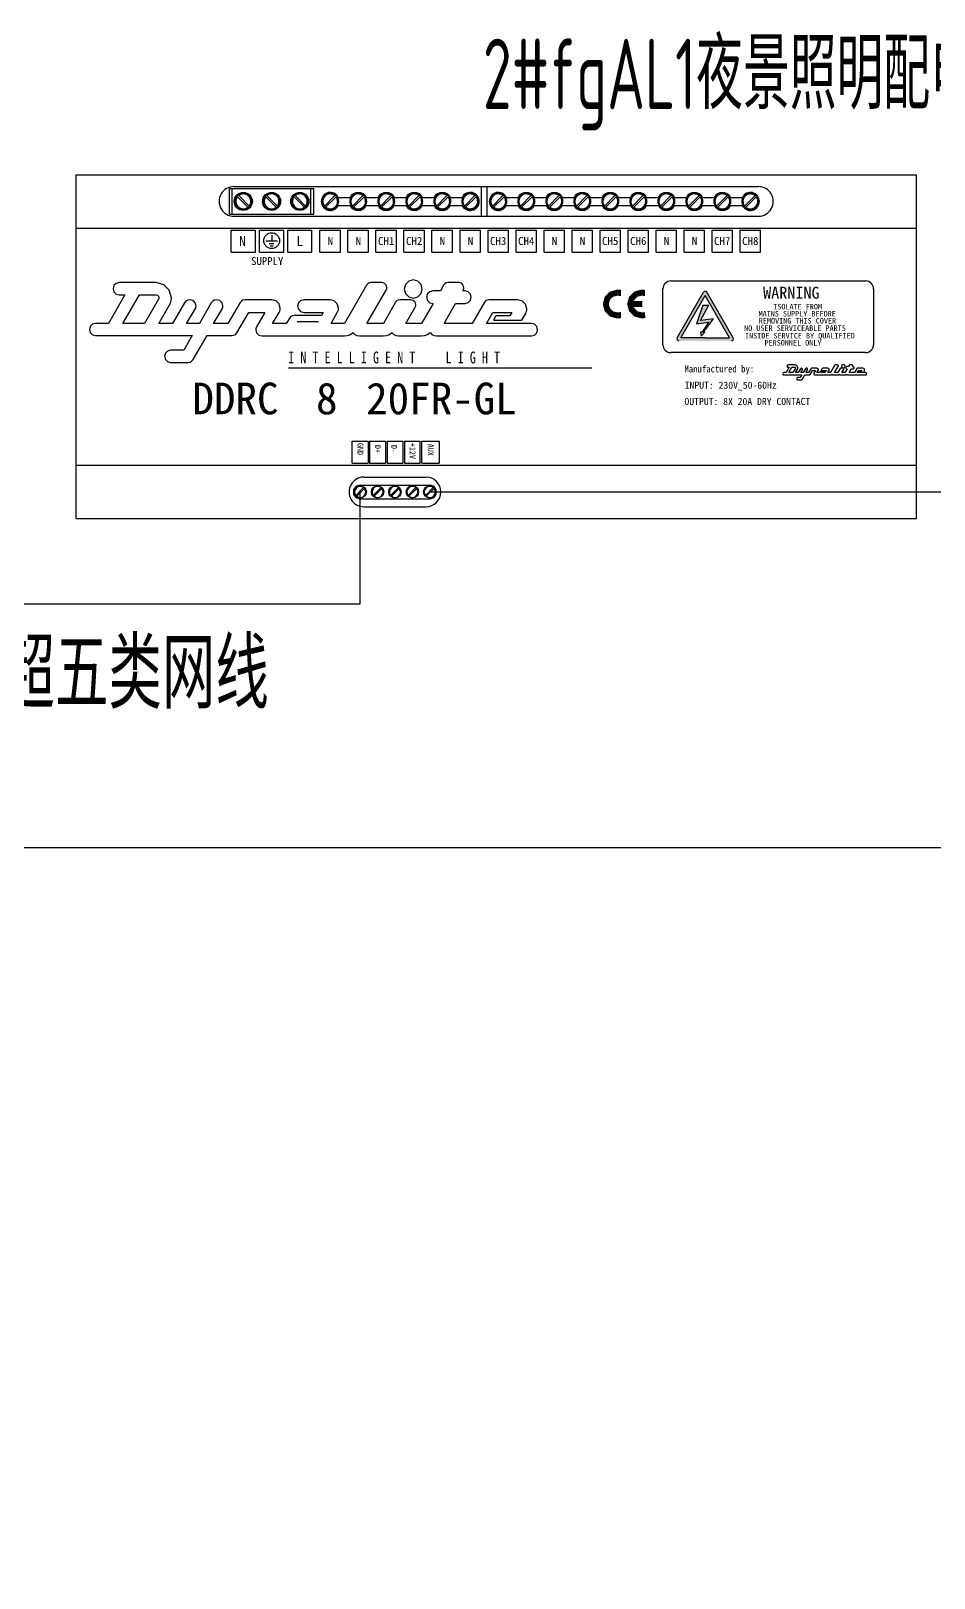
# Model space of a CAD drawing. Header units: millimetres. Extents: x -158656 to -149924, y -51573 to -51018.
# Drawn here: x -156723.7 to -156678.8, y -51224.6 to -51147.6 of the extents above; entities that cross this region are included whole.
import ezdxf

# ---------------------------------------------------------------- set-up
doc = ezdxf.new("R2010")
doc.units = ezdxf.units.MM
doc.header["$MEASUREMENT"] = 0
for name, color, linetype in [('kindalt-文字', 7, 'Continuous'), ('TKTEXT', 9, 'Continuous'), ('WIRING', 7, 'Continuous'), ('系统', 7, 'Continuous')]:
    doc.layers.add(name, color=color, linetype=linetype)
doc.styles.add('XD2008', font='xd-hzs.shx', dxfattribs={"width": 0.7, "bigfont": 'xd-hztxt.shx'})

# ---------------------------------------------------------------- blocks, each defined once
blk = doc.blocks.new('A$C3DF868BB')
at = {"layer": 'WIRING', "linetype": 'Continuous', "const_width": 0.0054}
for points in [[(0.0259, 0.0426), (0.0249, 0.0426), (0.0238, 0.0427), (0.0228, 0.0427), (0.0127, 0.04), (0.0055, 0.0328), (0.0028, 0.0227), (0.0055, 0.0126), (0.0127, 0.0054), (0.0228, 0.0027), (0.0239, 0.0027), (0.025, 0.0028), (0.0259, 0.0029), (0.0259, 0.007), (0.0249, 0.0068), (0.0238, 0.0068), (0.0228, 0.0067), (0.0147, 0.0089), (0.009, 0.0147), (0.0068, 0.0227), (0.009, 0.0308), (0.0147, 0.0365), (0.0228, 0.0387), (0.0238, 0.0387), (0.0249, 0.0386), (0.0259, 0.0384)], [(0.0643, 0.0426), (0.0634, 0.0427), (0.0623, 0.0428), (0.0613, 0.0428), (0.0512, 0.0401), (0.044, 0.0329), (0.0413, 0.0228), (0.044, 0.0127), (0.0512, 0.0055), (0.0613, 0.0028), (0.0624, 0.0028), (0.0635, 0.0029), (0.0644, 0.003), (0.0643, 0.007), (0.0633, 0.0069), (0.0623, 0.0068), (0.0613, 0.0068), (0.0532, 0.009), (0.0475, 0.0147), (0.0453, 0.0228), (0.0475, 0.0309), (0.0532, 0.0366), (0.0613, 0.0388), (0.0623, 0.0388), (0.0633, 0.0386), (0.0643, 0.0384)], [(0.0439, 0.0249), (0.0597, 0.0249), (0.0597, 0.0209), (0.0439, 0.0209)]]:
    blk.add_lwpolyline(points, close=True, dxfattribs=at)
at = {"layer": 'WIRING'}
blk.add_solid([(0.0439, 0.0249), (0.0597, 0.0249), (0.0439, 0.0209), (0.0597, 0.0209)], dxfattribs=at)

msp = doc.modelspace()

# ---------------------------------------------------------------- hatches: boundary and pattern name
at = {"layer": 'TKTEXT'}
h = msp.add_hatch(color=0, dxfattribs=at)
edge = h.paths.add_edge_path()
edge.add_ellipse((-156691.475, -51162.927), major_axis=(-0.0006, 0.0983), ratio=1, start_angle=59.66732, end_angle=179.49905)
edge.add_line((-156691.475, -51163.025), (-156690.163, -51163.029))
edge.add_line((-156690.163, -51163.029), (-156688.851, -51163.025))
edge.add_ellipse((-156688.852, -51162.927), major_axis=(0.0002, 0.0983), ratio=1, start_angle=180.27601, end_angle=300.10775)
edge.add_line((-156688.767, -51162.878), (-156690.078, -51160.606))
edge.add_ellipse((-156690.163, -51160.655), major_axis=(0, 0.0983), ratio=1, start_angle=-60, end_angle=60)
edge.add_line((-156690.248, -51160.606), (-156691.56, -51162.878))
h.paths.add_polyline_path([(-156690.163, -51160.773), (-156688.954, -51162.868), (-156690.163, -51162.872), (-156691.373, -51162.868)], flags=16)
h.paths.add_polyline_path([(-156690.28, -51161.247), (-156689.988, -51161.247), (-156690.402, -51162.016), (-156689.754, -51161.922), (-156690.253, -51162.596), (-156690.186, -51162.596), (-156690.361, -51162.785), (-156690.402, -51162.596), (-156690.321, -51162.596), (-156689.997, -51162.097), (-156690.604, -51162.178)], flags=0)

# ---------------------------------------------------------------- linework, layer by layer
at = {"layer": 'TKTEXT', "color": 0}
for p, q in [((-156721.458, -51171.871), (-156721.458, -51154.758)), ((-156721.458, -51171.871), (-156721.458, -51154.758)), ((-156721.458, -51154.758), (-156679.659, -51154.758)), ((-156713.829, -51155.448), (-156709.64, -51155.448)), ((-156713.829, -51156.724), (-156713.829, -51155.448)), ((-156713.689, -51156.724), (-156713.689, -51155.448)), ((-156713.603, -51155.348), (-156687.515, -51155.348)), ((-156709.779, -51156.724), (-156709.779, -51155.448)), ((-156709.64, -51156.724), (-156709.64, -51155.448)), ((-156701.3, -51156.824), (-156701.3, -51155.348)), ((-156701.002, -51156.824), (-156701.002, -51155.348)), ((-156679.659, -51171.871), (-156679.659, -51154.758)), ((-156679.659, -51171.871), (-156679.659, -51154.758)), ((-156713.427, -51155.855), (-156712.909, -51156.374)), ((-156713.371, -51155.798), (-156712.852, -51156.317)), ((-156712.022, -51155.855), (-156711.503, -51156.374)), ((-156711.966, -51155.798), (-156711.447, -51156.317)), ((-156710.617, -51155.855), (-156710.098, -51156.374)), ((-156710.56, -51155.798), (-156710.041, -51156.317)), ((-156709.104, -51156.317), (-156708.585, -51155.798)), ((-156709.048, -51156.374), (-156708.529, -51155.855)), ((-156708.414, -51155.887), (-156707.825, -51155.887)), ((-156708.414, -51156.285), (-156707.825, -51156.285)), ((-156707.711, -51156.317), (-156707.192, -51155.798)), ((-156707.654, -51156.374), (-156707.135, -51155.855)), ((-156707.021, -51155.887), (-156706.432, -51155.887)), ((-156707.021, -51156.285), (-156706.432, -51156.285)), ((-156706.317, -51156.317), (-156705.798, -51155.798)), ((-156706.261, -51156.374), (-156705.742, -51155.855)), ((-156705.628, -51155.887), (-156705.039, -51155.887)), ((-156705.628, -51156.285), (-156705.039, -51156.285)), ((-156704.924, -51156.317), (-156704.405, -51155.798)), ((-156704.868, -51156.374), (-156704.349, -51155.855)), ((-156704.234, -51155.887), (-156703.645, -51155.887)), ((-156704.234, -51156.285), (-156703.645, -51156.285)), ((-156703.531, -51156.317), (-156703.012, -51155.798)), ((-156703.474, -51156.374), (-156702.956, -51155.855)), ((-156702.841, -51155.887), (-156702.252, -51155.887)), ((-156702.841, -51156.285), (-156702.252, -51156.285)), ((-156702.137, -51156.317), (-156701.619, -51155.798)), ((-156702.081, -51156.374), (-156701.562, -51155.855)), ((-156700.744, -51156.317), (-156700.225, -51155.798)), ((-156700.688, -51156.374), (-156700.169, -51155.855)), ((-156700.055, -51155.887), (-156699.465, -51155.887)), ((-156700.055, -51156.285), (-156699.465, -51156.285)), ((-156699.351, -51156.317), (-156698.832, -51155.798)), ((-156699.295, -51156.374), (-156698.776, -51155.855)), ((-156698.661, -51155.887), (-156698.072, -51155.887)), ((-156698.661, -51156.285), (-156698.072, -51156.285)), ((-156697.958, -51156.317), (-156697.439, -51155.798)), ((-156697.901, -51156.374), (-156697.383, -51155.855)), ((-156697.268, -51155.887), (-156696.679, -51155.887)), ((-156697.268, -51156.285), (-156696.679, -51156.285)), ((-156696.564, -51156.317), (-156696.046, -51155.798)), ((-156696.508, -51156.374), (-156695.989, -51155.855)), ((-156695.875, -51155.887), (-156695.286, -51155.887)), ((-156695.875, -51156.285), (-156695.286, -51156.285)), ((-156695.171, -51156.317), (-156694.652, -51155.798)), ((-156695.115, -51156.374), (-156694.596, -51155.855)), ((-156694.481, -51155.887), (-156693.892, -51155.887)), ((-156694.481, -51156.285), (-156693.892, -51156.285)), ((-156693.778, -51156.317), (-156693.259, -51155.798)), ((-156693.722, -51156.374), (-156693.203, -51155.855)), ((-156693.088, -51155.887), (-156692.499, -51155.887)), ((-156693.088, -51156.285), (-156692.499, -51156.285)), ((-156692.385, -51156.317), (-156691.866, -51155.798)), ((-156692.328, -51156.374), (-156691.809, -51155.855)), ((-156691.695, -51155.887), (-156691.106, -51155.887)), ((-156691.695, -51156.285), (-156691.106, -51156.285)), ((-156690.991, -51156.317), (-156690.472, -51155.798)), ((-156690.935, -51156.374), (-156690.416, -51155.855)), ((-156690.302, -51155.887), (-156689.712, -51155.887)), ((-156690.302, -51156.285), (-156689.712, -51156.285)), ((-156689.598, -51156.317), (-156689.079, -51155.798)), ((-156689.542, -51156.374), (-156689.023, -51155.855)), ((-156688.908, -51155.887), (-156688.319, -51155.887)), ((-156688.908, -51156.285), (-156688.319, -51156.285)), ((-156688.205, -51156.317), (-156687.686, -51155.798)), ((-156688.148, -51156.374), (-156687.63, -51155.855)), ((-156713.829, -51156.724), (-156709.64, -51156.724)), ((-156713.603, -51156.824), (-156687.515, -51156.824)), ((-156721.458, -51157.414), (-156679.659, -51157.414)), ((-156713.743, -51158.614), (-156713.743, -51157.512)), ((-156713.743, -51157.512), (-156712.537, -51157.512)), ((-156712.537, -51158.614), (-156712.537, -51157.512)), ((-156712.338, -51158.614), (-156712.338, -51157.512)), ((-156712.338, -51157.512), (-156711.131, -51157.512)), ((-156711.131, -51158.614), (-156711.131, -51157.512)), ((-156710.932, -51158.614), (-156710.932, -51157.512)), ((-156710.932, -51157.512), (-156709.726, -51157.512)), ((-156709.726, -51158.614), (-156709.726, -51157.512)), ((-156709.328, -51158.614), (-156709.328, -51157.512)), ((-156709.328, -51157.512), (-156708.305, -51157.512)), ((-156708.305, -51158.614), (-156708.305, -51157.512)), ((-156707.934, -51158.614), (-156707.934, -51157.512)), ((-156707.934, -51157.512), (-156706.912, -51157.512)), ((-156706.912, -51158.614), (-156706.912, -51157.512)), ((-156706.541, -51158.614), (-156706.541, -51157.512)), ((-156706.541, -51157.512), (-156705.518, -51157.512)), ((-156705.518, -51158.614), (-156705.518, -51157.512)), ((-156705.148, -51158.614), (-156705.148, -51157.512)), ((-156705.148, -51157.512), (-156704.125, -51157.512)), ((-156704.125, -51158.614), (-156704.125, -51157.512)), ((-156703.755, -51158.614), (-156703.755, -51157.512)), ((-156703.755, -51157.512), (-156702.732, -51157.512)), ((-156702.732, -51158.614), (-156702.732, -51157.512)), ((-156702.361, -51158.614), (-156702.361, -51157.512)), ((-156702.361, -51157.512), (-156701.338, -51157.512)), ((-156701.338, -51158.614), (-156701.338, -51157.512)), ((-156700.968, -51158.614), (-156700.968, -51157.512)), ((-156700.968, -51157.512), (-156699.945, -51157.512)), ((-156699.945, -51158.614), (-156699.945, -51157.512)), ((-156699.575, -51158.614), (-156699.575, -51157.512)), ((-156699.575, -51157.512), (-156698.552, -51157.512)), ((-156698.552, -51158.614), (-156698.552, -51157.512)), ((-156698.181, -51158.614), (-156698.181, -51157.512)), ((-156698.181, -51157.512), (-156697.159, -51157.512)), ((-156697.159, -51158.614), (-156697.159, -51157.512)), ((-156696.788, -51158.614), (-156696.788, -51157.512)), ((-156696.788, -51157.512), (-156695.765, -51157.512)), ((-156695.765, -51158.614), (-156695.765, -51157.512)), ((-156695.395, -51158.614), (-156695.395, -51157.512)), ((-156695.395, -51157.512), (-156694.372, -51157.512)), ((-156694.372, -51158.614), (-156694.372, -51157.512)), ((-156694.002, -51158.614), (-156694.002, -51157.512)), ((-156694.002, -51157.512), (-156692.979, -51157.512)), ((-156692.979, -51158.614), (-156692.979, -51157.512)), ((-156692.608, -51158.614), (-156692.608, -51157.512)), ((-156692.608, -51157.512), (-156691.586, -51157.512)), ((-156691.586, -51158.614), (-156691.586, -51157.512)), ((-156691.215, -51158.614), (-156691.215, -51157.512)), ((-156691.215, -51157.512), (-156690.192, -51157.512)), ((-156690.192, -51158.614), (-156690.192, -51157.512)), ((-156689.822, -51158.614), (-156689.822, -51157.512)), ((-156689.822, -51157.512), (-156688.799, -51157.512)), ((-156688.799, -51158.614), (-156688.799, -51157.512)), ((-156688.429, -51158.614), (-156688.429, -51157.512)), ((-156688.429, -51157.512), (-156687.406, -51157.512)), ((-156687.406, -51158.614), (-156687.406, -51157.512)), ((-156713.743, -51158.614), (-156712.537, -51158.614)), ((-156712.338, -51158.614), (-156711.131, -51158.614)), ((-156710.932, -51158.614), (-156709.726, -51158.614)), ((-156709.328, -51158.614), (-156708.305, -51158.614)), ((-156707.934, -51158.614), (-156706.912, -51158.614)), ((-156706.541, -51158.614), (-156705.518, -51158.614)), ((-156705.148, -51158.614), (-156704.125, -51158.614)), ((-156703.755, -51158.614), (-156702.732, -51158.614)), ((-156702.361, -51158.614), (-156701.338, -51158.614)), ((-156700.968, -51158.614), (-156699.945, -51158.614)), ((-156699.575, -51158.614), (-156698.552, -51158.614)), ((-156698.181, -51158.614), (-156697.159, -51158.614)), ((-156696.788, -51158.614), (-156695.765, -51158.614)), ((-156695.395, -51158.614), (-156694.372, -51158.614)), ((-156694.002, -51158.614), (-156692.979, -51158.614)), ((-156692.608, -51158.614), (-156691.586, -51158.614)), ((-156691.215, -51158.614), (-156690.192, -51158.614)), ((-156689.822, -51158.614), (-156688.799, -51158.614)), ((-156688.429, -51158.614), (-156687.406, -51158.614)), ((-156719.314, -51160.125), (-156719.466, -51160.168)), ((-156719.313, -51160.125), (-156719.314, -51160.125)), ((-156719.314, -51160.125), (-156719.311, -51160.125)), ((-156717.476, -51160.125), (-156719.314, -51160.125)), ((-156719.311, -51160.125), (-156719.313, -51160.125)), ((-156717.095, -51160.232), (-156717.476, -51160.125)), ((-156706.793, -51160.125), (-156706.879, -51160.141)), ((-156706.255, -51160.125), (-156706.793, -51160.125)), ((-156706.127, -51160.163), (-156706.255, -51160.125)), ((-156704.912, -51160.059), (-156705.073, -51160.22)), ((-156704.686, -51159.997), (-156704.912, -51160.059)), ((-156704.46, -51160.059), (-156704.686, -51159.997)), ((-156704.299, -51160.22), (-156704.46, -51160.059)), ((-156702.956, -51160.125), (-156703.043, -51160.141)), ((-156702.418, -51160.125), (-156702.956, -51160.125)), ((-156702.294, -51160.163), (-156702.418, -51160.125)), ((-156691.876, -51160.046), (-156682.186, -51160.046)), ((-156719.026, -51160.74), (-156719.839, -51162.156)), ((-156719.574, -51160.279), (-156719.615, -51160.433)), ((-156719.615, -51160.433), (-156719.574, -51160.589)), ((-156719.466, -51160.168), (-156719.574, -51160.279)), ((-156719.574, -51160.589), (-156719.466, -51160.699)), ((-156719.466, -51160.699), (-156719.314, -51160.74)), ((-156719.314, -51160.74), (-156719.312, -51160.74)), ((-156719.312, -51160.74), (-156719.309, -51160.74)), ((-156719.309, -51160.74), (-156719.308, -51160.74)), ((-156719.308, -51160.74), (-156719.026, -51160.74)), ((-156719.135, -51162.156), (-156718.309, -51160.74)), ((-156718.309, -51160.74), (-156717.476, -51160.74)), ((-156717.476, -51160.74), (-156717.405, -51160.76)), ((-156717.405, -51160.76), (-156717.355, -51160.81)), ((-156717.355, -51160.81), (-156717.335, -51160.881)), ((-156717.337, -51160.906), (-156717.344, -51160.93)), ((-156717.335, -51160.881), (-156717.337, -51160.906)), ((-156716.824, -51160.501), (-156717.095, -51160.232)), ((-156716.72, -51160.881), (-156716.824, -51160.501)), ((-156716.733, -51161.015), (-156716.72, -51160.881)), ((-156707.011, -51160.253), (-156708.112, -51162.156)), ((-156706.954, -51160.186), (-156707.011, -51160.253)), ((-156706.991, -51162.156), (-156706.037, -51160.503)), ((-156706.879, -51160.141), (-156706.954, -51160.186)), ((-156706.039, -51160.252), (-156706.127, -51160.163)), ((-156706.005, -51160.375), (-156706.039, -51160.252)), ((-156706.037, -51160.503), (-156706.02, -51160.463)), ((-156706.02, -51160.463), (-156706.009, -51160.42)), ((-156706.009, -51160.42), (-156706.005, -51160.375)), ((-156705.073, -51160.22), (-156705.134, -51160.446)), ((-156705.134, -51160.446), (-156705.073, -51160.672)), ((-156705.073, -51160.672), (-156704.912, -51160.833)), ((-156704.912, -51160.833), (-156704.686, -51160.894)), ((-156704.686, -51160.894), (-156704.46, -51160.833)), ((-156704.46, -51160.833), (-156704.299, -51160.672)), ((-156704.237, -51160.446), (-156704.299, -51160.22)), ((-156704.299, -51160.672), (-156704.237, -51160.446)), ((-156703.983, -51160.691), (-156704.026, -51160.849)), ((-156704.026, -51160.849), (-156703.983, -51161.012)), ((-156703.87, -51160.578), (-156703.983, -51160.691)), ((-156703.712, -51160.535), (-156703.87, -51160.578)), ((-156703.328, -51160.535), (-156703.712, -51160.535)), ((-156703.174, -51160.253), (-156703.328, -51160.535)), ((-156703.118, -51160.186), (-156703.174, -51160.253)), ((-156703.043, -51160.141), (-156703.118, -51160.186)), ((-156702.203, -51160.254), (-156702.294, -51160.163)), ((-156702.22, -51160.535), (-156702.201, -51160.497)), ((-156702.169, -51160.535), (-156702.22, -51160.535)), ((-156702.169, -51160.382), (-156702.203, -51160.254)), ((-156702.201, -51160.497), (-156702.184, -51160.458)), ((-156702.184, -51160.458), (-156702.173, -51160.42)), ((-156702.173, -51160.42), (-156702.169, -51160.382)), ((-156702.111, -51160.542), (-156702.169, -51160.535)), ((-156701.957, -51160.584), (-156702.111, -51160.542)), ((-156701.846, -51160.695), (-156701.957, -51160.584)), ((-156701.804, -51160.849), (-156701.846, -51160.695)), ((-156701.846, -51161.007), (-156701.804, -51160.849)), ((-156692.269, -51163.218), (-156692.269, -51160.44)), ((-156691.56, -51162.878), (-156690.248, -51160.606)), ((-156691.373, -51162.868), (-156690.163, -51160.773)), ((-156688.954, -51162.868), (-156690.163, -51160.773)), ((-156688.767, -51162.878), (-156690.078, -51160.606)), ((-156681.793, -51160.44), (-156681.793, -51163.218)), ((-156717.354, -51160.952), (-156718.052, -51162.156)), ((-156717.344, -51160.93), (-156717.354, -51160.952)), ((-156717.348, -51162.156), (-156716.823, -51161.265)), ((-156716.823, -51161.265), (-156716.768, -51161.144)), ((-156716.768, -51161.144), (-156716.733, -51161.015)), ((-156716.061, -51161.137), (-156716.663, -51162.156)), ((-156715.994, -51161.055), (-156716.061, -51161.137)), ((-156715.903, -51161.002), (-156715.994, -51161.055)), ((-156715.958, -51162.156), (-156715.535, -51161.445)), ((-156715.798, -51160.984), (-156715.903, -51161.002)), ((-156715.641, -51161.025), (-156715.798, -51160.984)), ((-156715.532, -51161.132), (-156715.641, -51161.025)), ((-156715.535, -51161.445), (-156715.509, -51161.396)), ((-156715.491, -51161.284), (-156715.532, -51161.132)), ((-156715.509, -51161.396), (-156715.495, -51161.342)), ((-156715.495, -51161.342), (-156715.491, -51161.284)), ((-156714.735, -51161.137), (-156715.324, -51162.156)), ((-156714.663, -51161.05), (-156714.735, -51161.137)), ((-156714.569, -51160.996), (-156714.663, -51161.05)), ((-156714.619, -51162.156), (-156714.197, -51161.445)), ((-156714.459, -51160.977), (-156714.569, -51160.996)), ((-156714.303, -51161.018), (-156714.459, -51160.977)), ((-156714.193, -51161.128), (-156714.303, -51161.018)), ((-156714.197, -51161.445), (-156714.171, -51161.396)), ((-156714.152, -51161.284), (-156714.193, -51161.128)), ((-156714.171, -51161.396), (-156714.156, -51161.342)), ((-156714.156, -51161.342), (-156714.152, -51161.284)), ((-156713.294, -51161.112), (-156713.902, -51162.156)), ((-156713.467, -51162.63), (-156712.871, -51161.611)), ((-156713.235, -51161.044), (-156713.294, -51161.112)), ((-156713.156, -51161), (-156713.235, -51161.044)), ((-156713.063, -51160.984), (-156713.156, -51161)), ((-156711.718, -51160.984), (-156713.063, -51160.984)), ((-156712.871, -51161.611), (-156712.07, -51161.611)), ((-156712.07, -51161.611), (-156712.487, -51162.328)), ((-156711.508, -51161.04), (-156711.718, -51160.984)), ((-156711.68, -51162.156), (-156711.36, -51161.618)), ((-156711.359, -51161.189), (-156711.508, -51161.04)), ((-156711.36, -51161.618), (-156711.327, -51161.547)), ((-156711.302, -51161.4), (-156711.359, -51161.189)), ((-156711.327, -51161.547), (-156711.308, -51161.475)), ((-156711.308, -51161.475), (-156711.302, -51161.4)), ((-156710.401, -51161.139), (-156710.444, -51161.297)), ((-156710.444, -51161.297), (-156710.401, -51161.456)), ((-156710.288, -51161.026), (-156710.401, -51161.139)), ((-156710.401, -51161.456), (-156710.288, -51161.568)), ((-156710.13, -51160.984), (-156710.288, -51161.026)), ((-156710.288, -51161.568), (-156710.13, -51161.611)), ((-156708.823, -51160.984), (-156710.13, -51160.984)), ((-156710.13, -51161.611), (-156709.163, -51161.611)), ((-156709.163, -51161.611), (-156709.252, -51161.758)), ((-156708.613, -51161.04), (-156708.823, -51160.984)), ((-156708.772, -51162.156), (-156708.465, -51161.611)), ((-156708.464, -51161.189), (-156708.613, -51161.04)), ((-156708.465, -51161.611), (-156708.432, -51161.545)), ((-156708.407, -51161.4), (-156708.464, -51161.189)), ((-156708.432, -51161.545), (-156708.413, -51161.475)), ((-156708.413, -51161.475), (-156708.407, -51161.4)), ((-156705.563, -51161.105), (-156706.172, -51162.156)), ((-156705.507, -51161.039), (-156705.563, -51161.105)), ((-156705.432, -51160.998), (-156705.507, -51161.039)), ((-156705.345, -51160.984), (-156705.432, -51160.998)), ((-156704.807, -51160.984), (-156705.345, -51160.984)), ((-156705.051, -51162.156), (-156704.59, -51161.355)), ((-156704.683, -51161.017), (-156704.807, -51160.984)), ((-156704.592, -51161.106), (-156704.683, -51161.017)), ((-156704.558, -51161.233), (-156704.592, -51161.106)), ((-156704.59, -51161.355), (-156704.573, -51161.316)), ((-156704.573, -51161.316), (-156704.562, -51161.276)), ((-156704.562, -51161.276), (-156704.558, -51161.233)), ((-156703.699, -51161.169), (-156704.276, -51162.156)), ((-156703.983, -51161.012), (-156703.87, -51161.126)), ((-156703.87, -51161.126), (-156703.712, -51161.169)), ((-156703.712, -51161.169), (-156703.699, -51161.169)), ((-156703.149, -51162.156), (-156702.579, -51161.169)), ((-156702.579, -51161.169), (-156702.169, -51161.169)), ((-156702.169, -51161.169), (-156702.111, -51161.163)), ((-156702.111, -51161.163), (-156701.957, -51161.12)), ((-156701.957, -51161.12), (-156701.846, -51161.007)), ((-156701.144, -51161.105), (-156701.759, -51162.156)), ((-156701.087, -51161.039), (-156701.144, -51161.105)), ((-156701.012, -51160.998), (-156701.087, -51161.039)), ((-156701.048, -51162.156), (-156700.728, -51161.611)), ((-156700.926, -51160.984), (-156701.012, -51160.998)), ((-156699.485, -51160.984), (-156700.926, -51160.984)), ((-156700.728, -51161.611), (-156699.78, -51161.611)), ((-156699.78, -51161.611), (-156699.876, -51161.778)), ((-156699.258, -51161.044), (-156699.485, -51160.984)), ((-156699.293, -51161.996), (-156699.094, -51161.656)), ((-156699.097, -51161.205), (-156699.258, -51161.044)), ((-156699.037, -51161.432), (-156699.097, -51161.205)), ((-156699.094, -51161.656), (-156699.062, -51161.584)), ((-156699.062, -51161.584), (-156699.043, -51161.508)), ((-156699.043, -51161.508), (-156699.037, -51161.432)), ((-156690.28, -51161.247), (-156690.604, -51162.178)), ((-156690.402, -51162.016), (-156689.988, -51161.247)), ((-156690.28, -51161.247), (-156689.988, -51161.247)), ((-156720.753, -51162.306), (-156720.794, -51162.463)), ((-156720.645, -51162.197), (-156720.753, -51162.306)), ((-156720.493, -51162.156), (-156720.645, -51162.197)), ((-156719.839, -51162.156), (-156720.493, -51162.156)), ((-156718.052, -51162.156), (-156719.135, -51162.156)), ((-156716.663, -51162.156), (-156717.348, -51162.156)), ((-156715.324, -51162.156), (-156715.958, -51162.156)), ((-156713.902, -51162.156), (-156714.619, -51162.156)), ((-156712.521, -51162.43), (-156712.525, -51162.482)), ((-156712.508, -51162.377), (-156712.521, -51162.43)), ((-156712.487, -51162.328), (-156712.508, -51162.377)), ((-156711.001, -51162.156), (-156711.68, -51162.156)), ((-156710.834, -51161.887), (-156711.001, -51162.156)), ((-156710.776, -51161.819), (-156710.834, -51161.887)), ((-156710.696, -51161.775), (-156710.776, -51161.819)), ((-156710.604, -51161.758), (-156710.696, -51161.775)), ((-156709.252, -51161.758), (-156710.604, -51161.758)), ((-156709.403, -51162.085), (-156710.454, -51162.085)), ((-156708.112, -51162.156), (-156708.772, -51162.156)), ((-156706.172, -51162.156), (-156706.991, -51162.156)), ((-156704.276, -51162.156), (-156705.051, -51162.156)), ((-156701.759, -51162.156), (-156703.149, -51162.156)), ((-156698.819, -51162.156), (-156701.048, -51162.156)), ((-156700.58, -51161.778), (-156700.702, -51161.996)), ((-156700.702, -51161.996), (-156699.293, -51161.996)), ((-156699.876, -51161.778), (-156700.58, -51161.778)), ((-156698.817, -51162.156), (-156698.819, -51162.156)), ((-156698.814, -51162.156), (-156698.817, -51162.156)), ((-156698.812, -51162.156), (-156698.814, -51162.156)), ((-156698.654, -51162.198), (-156698.812, -51162.156)), ((-156698.542, -51162.311), (-156698.654, -51162.198)), ((-156698.499, -51162.469), (-156698.542, -51162.311)), ((-156690.604, -51162.178), (-156689.997, -51162.097)), ((-156689.754, -51161.922), (-156690.402, -51162.016)), ((-156689.997, -51162.097), (-156690.321, -51162.596)), ((-156690.253, -51162.596), (-156689.754, -51161.922)), ((-156720.794, -51162.463), (-156720.753, -51162.615)), ((-156720.753, -51162.615), (-156720.645, -51162.723)), ((-156720.645, -51162.723), (-156720.493, -51162.764)), ((-156720.493, -51162.764), (-156715.676, -51162.764)), ((-156715.676, -51162.764), (-156716.099, -51163.494)), ((-156715.631, -51163.949), (-156714.94, -51162.764)), ((-156714.94, -51162.764), (-156713.704, -51162.764)), ((-156713.704, -51162.764), (-156713.611, -51162.748)), ((-156713.611, -51162.748), (-156713.529, -51162.701)), ((-156713.529, -51162.701), (-156713.467, -51162.63)), ((-156712.525, -51162.482), (-156712.484, -51162.634)), ((-156712.484, -51162.634), (-156712.376, -51162.742)), ((-156712.376, -51162.742), (-156712.224, -51162.783)), ((-156712.224, -51162.783), (-156708.125, -51162.783)), ((-156708.125, -51162.783), (-156708.123, -51162.783)), ((-156708.123, -51162.783), (-156708.118, -51162.783)), ((-156708.118, -51162.783), (-156708.112, -51162.783)), ((-156708.112, -51162.783), (-156707.956, -51162.763)), ((-156707.956, -51162.763), (-156707.812, -51162.704)), ((-156707.812, -51162.704), (-156707.69, -51162.61)), ((-156707.69, -51162.61), (-156707.599, -51162.704)), ((-156707.599, -51162.704), (-156707.486, -51162.763)), ((-156707.486, -51162.763), (-156707.356, -51162.783)), ((-156707.356, -51162.783), (-156707.355, -51162.783)), ((-156707.355, -51162.783), (-156707.35, -51162.783)), ((-156707.35, -51162.783), (-156707.344, -51162.783)), ((-156707.344, -51162.783), (-156706.191, -51162.783)), ((-156706.191, -51162.783), (-156706.185, -51162.783)), ((-156706.185, -51162.783), (-156706.18, -51162.783)), ((-156706.18, -51162.783), (-156706.178, -51162.783)), ((-156706.178, -51162.783), (-156706.021, -51162.763)), ((-156706.021, -51162.763), (-156705.876, -51162.704)), ((-156705.876, -51162.704), (-156705.749, -51162.61)), ((-156705.749, -51162.61), (-156705.661, -51162.704)), ((-156705.661, -51162.704), (-156705.548, -51162.763)), ((-156705.548, -51162.763), (-156705.422, -51162.783)), ((-156705.422, -51162.783), (-156705.417, -51162.783)), ((-156705.417, -51162.783), (-156705.414, -51162.783)), ((-156705.414, -51162.783), (-156705.409, -51162.783)), ((-156705.409, -51162.783), (-156704.295, -51162.783)), ((-156704.295, -51162.783), (-156704.289, -51162.783)), ((-156704.289, -51162.783), (-156704.282, -51162.783)), ((-156704.282, -51162.783), (-156704.276, -51162.783)), ((-156704.276, -51162.783), (-156704.123, -51162.763)), ((-156704.123, -51162.763), (-156703.98, -51162.704)), ((-156703.98, -51162.704), (-156703.853, -51162.61)), ((-156703.853, -51162.61), (-156703.763, -51162.704)), ((-156703.763, -51162.704), (-156703.651, -51162.763)), ((-156703.651, -51162.763), (-156703.526, -51162.783)), ((-156703.526, -51162.783), (-156703.52, -51162.783)), ((-156703.52, -51162.783), (-156703.516, -51162.783)), ((-156703.516, -51162.783), (-156703.514, -51162.783)), ((-156703.514, -51162.783), (-156698.819, -51162.783)), ((-156698.819, -51162.783), (-156698.817, -51162.783)), ((-156698.817, -51162.783), (-156698.814, -51162.783)), ((-156698.814, -51162.783), (-156698.812, -51162.783)), ((-156698.812, -51162.783), (-156698.654, -51162.74)), ((-156698.654, -51162.74), (-156698.542, -51162.628)), ((-156698.542, -51162.628), (-156698.499, -51162.469)), ((-156690.163, -51162.872), (-156691.373, -51162.868)), ((-156690.402, -51162.596), (-156690.361, -51162.785)), ((-156690.321, -51162.596), (-156690.402, -51162.596)), ((-156690.361, -51162.785), (-156690.186, -51162.596)), ((-156690.186, -51162.596), (-156690.253, -51162.596)), ((-156690.164, -51162.872), (-156688.954, -51162.868)), ((-156717.014, -51163.643), (-156717.053, -51163.795)), ((-156717.053, -51163.795), (-156717.014, -51163.947)), ((-156716.909, -51163.535), (-156717.014, -51163.643)), ((-156717.014, -51163.947), (-156716.909, -51164.055)), ((-156716.759, -51163.494), (-156716.909, -51163.535)), ((-156716.099, -51163.494), (-156716.759, -51163.494)), ((-156715.701, -51164.027), (-156715.631, -51163.949)), ((-156682.186, -51163.612), (-156691.876, -51163.612)), ((-156716.909, -51164.055), (-156716.759, -51164.096)), ((-156716.759, -51164.096), (-156715.888, -51164.096)), ((-156715.888, -51164.096), (-156715.788, -51164.078)), ((-156715.788, -51164.078), (-156715.701, -51164.027)), ((-156710.895, -51164.365), (-156695.796, -51164.365)), ((-156686.306, -51164.633), (-156686.314, -51164.662)), ((-156686.314, -51164.662), (-156686.306, -51164.691)), ((-156686.286, -51164.613), (-156686.306, -51164.633)), ((-156686.306, -51164.691), (-156686.286, -51164.711)), ((-156686.257, -51164.605), (-156686.286, -51164.613)), ((-156686.286, -51164.711), (-156686.257, -51164.719)), ((-156686.135, -51164.605), (-156686.257, -51164.605)), ((-156686.257, -51164.719), (-156685.354, -51164.719)), ((-156685.982, -51164.339), (-156686.135, -51164.605)), ((-156686.085, -51164.253), (-156686.093, -51164.282)), ((-156686.093, -51164.282), (-156686.085, -51164.311)), ((-156686.065, -51164.232), (-156686.085, -51164.253)), ((-156686.085, -51164.311), (-156686.065, -51164.332)), ((-156686.036, -51164.224), (-156686.065, -51164.232)), ((-156686.065, -51164.332), (-156686.036, -51164.339)), ((-156686.036, -51164.224), (-156686.036, -51164.224)), ((-156686.036, -51164.224), (-156686.036, -51164.224)), ((-156686.036, -51164.224), (-156686.036, -51164.224)), ((-156685.692, -51164.224), (-156686.036, -51164.224)), ((-156686.036, -51164.339), (-156686.035, -51164.339)), ((-156686.036, -51164.339), (-156686.036, -51164.339)), ((-156686.035, -51164.339), (-156685.982, -51164.339)), ((-156686.035, -51164.339), (-156686.035, -51164.339)), ((-156686.003, -51164.605), (-156685.848, -51164.339)), ((-156685.8, -51164.605), (-156686.003, -51164.605)), ((-156685.848, -51164.339), (-156685.692, -51164.339)), ((-156685.669, -51164.379), (-156685.8, -51164.605)), ((-156685.62, -51164.244), (-156685.692, -51164.224)), ((-156685.692, -51164.339), (-156685.678, -51164.343)), ((-156685.678, -51164.343), (-156685.669, -51164.353)), ((-156685.669, -51164.353), (-156685.665, -51164.366)), ((-156685.667, -51164.375), (-156685.669, -51164.379)), ((-156685.668, -51164.605), (-156685.569, -51164.438)), ((-156685.539, -51164.605), (-156685.668, -51164.605)), ((-156685.666, -51164.371), (-156685.667, -51164.375)), ((-156685.665, -51164.366), (-156685.666, -51164.371)), ((-156685.569, -51164.295), (-156685.62, -51164.244)), ((-156685.55, -51164.366), (-156685.569, -51164.295)), ((-156685.569, -51164.438), (-156685.559, -51164.415)), ((-156685.559, -51164.415), (-156685.552, -51164.391)), ((-156685.552, -51164.391), (-156685.55, -51164.366)), ((-156685.426, -51164.414), (-156685.539, -51164.605)), ((-156685.354, -51164.719), (-156685.433, -51164.856)), ((-156685.414, -51164.398), (-156685.426, -51164.414)), ((-156685.397, -51164.388), (-156685.414, -51164.398)), ((-156685.407, -51164.605), (-156685.328, -51164.471)), ((-156685.288, -51164.605), (-156685.407, -51164.605)), ((-156685.377, -51164.385), (-156685.397, -51164.388)), ((-156685.348, -51164.393), (-156685.377, -51164.385)), ((-156685.327, -51164.413), (-156685.348, -51164.393)), ((-156685.346, -51164.941), (-156685.216, -51164.719)), ((-156685.328, -51164.471), (-156685.323, -51164.462)), ((-156685.319, -51164.441), (-156685.327, -51164.413)), ((-156685.323, -51164.462), (-156685.32, -51164.452)), ((-156685.32, -51164.452), (-156685.319, -51164.441)), ((-156685.178, -51164.414), (-156685.288, -51164.605)), ((-156685.216, -51164.719), (-156684.984, -51164.719)), ((-156685.164, -51164.398), (-156685.178, -51164.414)), ((-156685.147, -51164.387), (-156685.164, -51164.398)), ((-156685.156, -51164.605), (-156685.077, -51164.471)), ((-156685.021, -51164.605), (-156685.156, -51164.605)), ((-156685.126, -51164.384), (-156685.147, -51164.387)), ((-156685.097, -51164.392), (-156685.126, -51164.384)), ((-156685.076, -51164.412), (-156685.097, -51164.392)), ((-156685.077, -51164.471), (-156685.072, -51164.462)), ((-156685.068, -51164.441), (-156685.076, -51164.412)), ((-156685.072, -51164.462), (-156685.069, -51164.452)), ((-156685.069, -51164.452), (-156685.068, -51164.441)), ((-156684.907, -51164.409), (-156685.021, -51164.605)), ((-156684.984, -51164.719), (-156684.967, -51164.716)), ((-156684.967, -51164.716), (-156684.952, -51164.707)), ((-156684.952, -51164.707), (-156684.94, -51164.694)), ((-156684.94, -51164.694), (-156684.828, -51164.503)), ((-156684.896, -51164.396), (-156684.907, -51164.409)), ((-156684.882, -51164.388), (-156684.896, -51164.396)), ((-156684.864, -51164.385), (-156684.882, -51164.388)), ((-156684.612, -51164.385), (-156684.864, -51164.385)), ((-156684.828, -51164.503), (-156684.678, -51164.503)), ((-156684.762, -51164.656), (-156684.763, -51164.666)), ((-156684.763, -51164.666), (-156684.756, -51164.695)), ((-156684.76, -51164.646), (-156684.762, -51164.656)), ((-156684.756, -51164.637), (-156684.76, -51164.646)), ((-156684.678, -51164.503), (-156684.756, -51164.637)), ((-156684.756, -51164.695), (-156684.735, -51164.715)), ((-156684.735, -51164.715), (-156684.707, -51164.722)), ((-156684.707, -51164.722), (-156683.938, -51164.722)), ((-156684.573, -51164.396), (-156684.612, -51164.385)), ((-156684.605, -51164.605), (-156684.545, -51164.504)), ((-156684.477, -51164.605), (-156684.605, -51164.605)), ((-156684.545, -51164.424), (-156684.573, -51164.396)), ((-156684.534, -51164.463), (-156684.545, -51164.424)), ((-156684.545, -51164.504), (-156684.539, -51164.491)), ((-156684.539, -51164.491), (-156684.535, -51164.477)), ((-156684.535, -51164.477), (-156684.534, -51164.463)), ((-156684.446, -51164.554), (-156684.477, -51164.605)), ((-156684.435, -51164.542), (-156684.446, -51164.554)), ((-156684.42, -51164.533), (-156684.435, -51164.542)), ((-156684.403, -51164.53), (-156684.42, -51164.533)), ((-156684.15, -51164.53), (-156684.403, -51164.53)), ((-156684.178, -51164.592), (-156684.389, -51164.592)), ((-156684.365, -51164.414), (-156684.373, -51164.444)), ((-156684.373, -51164.444), (-156684.365, -51164.474)), ((-156684.344, -51164.393), (-156684.365, -51164.414)), ((-156684.365, -51164.474), (-156684.344, -51164.495)), ((-156684.314, -51164.385), (-156684.344, -51164.393)), ((-156684.344, -51164.495), (-156684.314, -51164.503)), ((-156684.069, -51164.385), (-156684.314, -51164.385)), ((-156684.314, -51164.503), (-156684.133, -51164.503)), ((-156684.133, -51164.503), (-156684.15, -51164.53)), ((-156684.03, -51164.396), (-156684.069, -51164.385)), ((-156684.06, -51164.605), (-156684.002, -51164.503)), ((-156683.936, -51164.605), (-156684.06, -51164.605)), ((-156684.002, -51164.424), (-156684.03, -51164.396)), ((-156683.991, -51164.463), (-156684.002, -51164.424)), ((-156684.002, -51164.503), (-156683.996, -51164.49)), ((-156683.996, -51164.49), (-156683.992, -51164.477)), ((-156683.992, -51164.477), (-156683.991, -51164.463)), ((-156683.938, -51164.722), (-156683.937, -51164.722)), ((-156683.938, -51164.722), (-156683.938, -51164.722)), ((-156683.937, -51164.722), (-156683.936, -51164.722)), ((-156683.729, -51164.248), (-156683.936, -51164.605)), ((-156683.936, -51164.722), (-156683.907, -51164.719)), ((-156683.907, -51164.719), (-156683.88, -51164.708)), ((-156683.88, -51164.708), (-156683.857, -51164.69)), ((-156683.857, -51164.69), (-156683.84, -51164.708)), ((-156683.84, -51164.708), (-156683.818, -51164.719)), ((-156683.818, -51164.719), (-156683.794, -51164.722)), ((-156683.794, -51164.722), (-156683.793, -51164.722)), ((-156683.794, -51164.722), (-156683.794, -51164.722)), ((-156683.793, -51164.722), (-156683.792, -51164.722)), ((-156683.792, -51164.722), (-156683.576, -51164.722)), ((-156683.719, -51164.235), (-156683.729, -51164.248)), ((-156683.726, -51164.605), (-156683.547, -51164.295)), ((-156683.572, -51164.605), (-156683.726, -51164.605)), ((-156683.705, -51164.227), (-156683.719, -51164.235)), ((-156683.688, -51164.224), (-156683.705, -51164.227)), ((-156683.588, -51164.224), (-156683.688, -51164.224)), ((-156683.564, -51164.231), (-156683.588, -51164.224)), ((-156683.576, -51164.722), (-156683.574, -51164.722)), ((-156683.574, -51164.722), (-156683.573, -51164.722)), ((-156683.574, -51164.722), (-156683.574, -51164.722)), ((-156683.573, -51164.722), (-156683.544, -51164.719)), ((-156683.458, -51164.408), (-156683.572, -51164.605)), ((-156683.547, -51164.248), (-156683.564, -51164.231)), ((-156683.541, -51164.271), (-156683.547, -51164.248)), ((-156683.547, -51164.295), (-156683.544, -51164.287)), ((-156683.544, -51164.287), (-156683.542, -51164.279)), ((-156683.544, -51164.719), (-156683.517, -51164.708)), ((-156683.542, -51164.279), (-156683.541, -51164.271)), ((-156683.517, -51164.708), (-156683.493, -51164.69)), ((-156683.493, -51164.69), (-156683.476, -51164.708)), ((-156683.476, -51164.708), (-156683.455, -51164.719)), ((-156683.447, -51164.396), (-156683.458, -51164.408)), ((-156683.455, -51164.719), (-156683.431, -51164.722)), ((-156683.433, -51164.388), (-156683.447, -51164.396)), ((-156683.417, -51164.385), (-156683.433, -51164.388)), ((-156683.431, -51164.722), (-156683.43, -51164.722)), ((-156683.431, -51164.722), (-156683.431, -51164.722)), ((-156683.43, -51164.722), (-156683.429, -51164.722)), ((-156683.429, -51164.722), (-156683.22, -51164.722)), ((-156683.316, -51164.385), (-156683.417, -51164.385)), ((-156683.366, -51164.242), (-156683.377, -51164.284)), ((-156683.377, -51164.284), (-156683.366, -51164.327)), ((-156683.336, -51164.212), (-156683.366, -51164.242)), ((-156683.366, -51164.327), (-156683.336, -51164.357)), ((-156683.362, -51164.605), (-156683.275, -51164.455)), ((-156683.217, -51164.605), (-156683.362, -51164.605)), ((-156683.293, -51164.2), (-156683.336, -51164.212)), ((-156683.336, -51164.357), (-156683.293, -51164.368)), ((-156683.293, -51164.391), (-156683.316, -51164.385)), ((-156683.251, -51164.212), (-156683.293, -51164.2)), ((-156683.293, -51164.368), (-156683.251, -51164.357)), ((-156683.276, -51164.408), (-156683.293, -51164.391)), ((-156683.269, -51164.432), (-156683.276, -51164.408)), ((-156683.275, -51164.455), (-156683.272, -51164.447)), ((-156683.272, -51164.447), (-156683.27, -51164.44)), ((-156683.27, -51164.44), (-156683.269, -51164.432)), ((-156683.221, -51164.242), (-156683.251, -51164.212)), ((-156683.251, -51164.357), (-156683.221, -51164.327)), ((-156683.209, -51164.284), (-156683.221, -51164.242)), ((-156683.221, -51164.327), (-156683.209, -51164.284)), ((-156683.22, -51164.722), (-156683.219, -51164.722)), ((-156683.219, -51164.722), (-156683.218, -51164.722)), ((-156683.218, -51164.722), (-156683.217, -51164.722)), ((-156683.108, -51164.42), (-156683.217, -51164.605)), ((-156683.217, -51164.722), (-156683.188, -51164.719)), ((-156683.188, -51164.719), (-156683.161, -51164.708)), ((-156683.162, -51164.33), (-156683.17, -51164.36)), ((-156683.17, -51164.36), (-156683.162, -51164.39)), ((-156683.141, -51164.309), (-156683.162, -51164.33)), ((-156683.162, -51164.39), (-156683.141, -51164.412)), ((-156683.161, -51164.708), (-156683.137, -51164.69)), ((-156683.111, -51164.301), (-156683.141, -51164.309)), ((-156683.141, -51164.412), (-156683.111, -51164.42)), ((-156683.137, -51164.69), (-156683.12, -51164.708)), ((-156683.12, -51164.708), (-156683.099, -51164.719)), ((-156683.039, -51164.301), (-156683.111, -51164.301)), ((-156683.111, -51164.42), (-156683.108, -51164.42)), ((-156683.099, -51164.719), (-156683.076, -51164.722)), ((-156683.076, -51164.722), (-156683.075, -51164.722)), ((-156683.075, -51164.722), (-156683.074, -51164.722)), ((-156683.074, -51164.722), (-156682.193, -51164.722)), ((-156683.074, -51164.722), (-156683.074, -51164.722)), ((-156683.01, -51164.248), (-156683.039, -51164.301)), ((-156682.999, -51164.235), (-156683.01, -51164.248)), ((-156683.005, -51164.605), (-156682.898, -51164.42)), ((-156682.745, -51164.605), (-156683.005, -51164.605)), ((-156682.985, -51164.227), (-156682.999, -51164.235)), ((-156682.969, -51164.224), (-156682.985, -51164.227)), ((-156682.868, -51164.224), (-156682.969, -51164.224)), ((-156682.898, -51164.42), (-156682.821, -51164.42)), ((-156682.845, -51164.231), (-156682.868, -51164.224)), ((-156682.828, -51164.248), (-156682.845, -51164.231)), ((-156682.831, -51164.301), (-156682.827, -51164.294)), ((-156682.821, -51164.301), (-156682.831, -51164.301)), ((-156682.821, -51164.272), (-156682.828, -51164.248)), ((-156682.827, -51164.294), (-156682.824, -51164.287)), ((-156682.824, -51164.287), (-156682.822, -51164.279)), ((-156682.822, -51164.279), (-156682.821, -51164.272)), ((-156682.811, -51164.302), (-156682.821, -51164.301)), ((-156682.821, -51164.42), (-156682.811, -51164.419)), ((-156682.782, -51164.31), (-156682.811, -51164.302)), ((-156682.811, -51164.419), (-156682.782, -51164.411)), ((-156682.761, -51164.331), (-156682.782, -51164.31)), ((-156682.782, -51164.411), (-156682.761, -51164.389)), ((-156682.753, -51164.36), (-156682.761, -51164.331)), ((-156682.761, -51164.389), (-156682.753, -51164.36)), ((-156682.629, -51164.408), (-156682.745, -51164.605)), ((-156682.619, -51164.396), (-156682.629, -51164.408)), ((-156682.605, -51164.388), (-156682.619, -51164.396)), ((-156682.611, -51164.605), (-156682.551, -51164.503)), ((-156682.193, -51164.605), (-156682.611, -51164.605)), ((-156682.588, -51164.385), (-156682.605, -51164.388)), ((-156682.318, -51164.385), (-156682.588, -51164.385)), ((-156682.551, -51164.503), (-156682.374, -51164.503)), ((-156682.524, -51164.534), (-156682.546, -51164.575)), ((-156682.546, -51164.575), (-156682.282, -51164.575)), ((-156682.392, -51164.534), (-156682.524, -51164.534)), ((-156682.374, -51164.503), (-156682.392, -51164.534)), ((-156682.276, -51164.396), (-156682.318, -51164.385)), ((-156682.282, -51164.575), (-156682.245, -51164.511)), ((-156682.246, -51164.426), (-156682.276, -51164.396)), ((-156682.234, -51164.469), (-156682.246, -51164.426)), ((-156682.245, -51164.511), (-156682.239, -51164.498)), ((-156682.239, -51164.498), (-156682.235, -51164.483)), ((-156682.235, -51164.483), (-156682.234, -51164.469)), ((-156682.193, -51164.605), (-156682.193, -51164.605)), ((-156682.192, -51164.605), (-156682.193, -51164.605)), ((-156682.193, -51164.722), (-156682.192, -51164.722)), ((-156682.193, -51164.722), (-156682.193, -51164.722)), ((-156682.192, -51164.605), (-156682.192, -51164.605)), ((-156682.163, -51164.613), (-156682.192, -51164.605)), ((-156682.192, -51164.722), (-156682.163, -51164.714)), ((-156682.192, -51164.722), (-156682.192, -51164.722)), ((-156682.141, -51164.634), (-156682.163, -51164.613)), ((-156682.163, -51164.714), (-156682.141, -51164.693)), ((-156682.133, -51164.664), (-156682.141, -51164.634)), ((-156682.141, -51164.693), (-156682.133, -51164.664)), ((-156685.605, -51164.884), (-156685.612, -51164.912)), ((-156685.612, -51164.912), (-156685.605, -51164.941)), ((-156685.585, -51164.863), (-156685.605, -51164.884)), ((-156685.605, -51164.941), (-156685.585, -51164.961)), ((-156685.557, -51164.856), (-156685.585, -51164.863)), ((-156685.585, -51164.961), (-156685.557, -51164.969)), ((-156685.433, -51164.856), (-156685.557, -51164.856)), ((-156685.557, -51164.969), (-156685.394, -51164.969)), ((-156685.394, -51164.969), (-156685.375, -51164.965)), ((-156685.375, -51164.965), (-156685.359, -51164.956)), ((-156685.359, -51164.956), (-156685.346, -51164.941)), ((-156707.72, -51169.117), (-156707.72, -51168.016)), ((-156707.72, -51168.016), (-156706.934, -51168.016)), ((-156706.934, -51168.016), (-156706.934, -51169.117)), ((-156706.855, -51168.016), (-156706.855, -51169.117)), ((-156706.855, -51168.016), (-156706.068, -51168.016)), ((-156706.068, -51168.016), (-156706.068, -51169.117)), ((-156705.99, -51168.016), (-156705.99, -51169.117)), ((-156705.99, -51168.016), (-156705.203, -51168.016)), ((-156705.203, -51168.016), (-156705.203, -51169.117)), ((-156705.124, -51168.016), (-156705.124, -51169.117)), ((-156705.124, -51168.016), (-156704.337, -51168.016)), ((-156704.337, -51169.117), (-156704.337, -51168.016)), ((-156704.259, -51168.016), (-156703.393, -51168.016)), ((-156704.259, -51169.117), (-156704.259, -51168.016)), ((-156703.393, -51168.016), (-156703.393, -51169.117)), ((-156721.458, -51169.216), (-156679.659, -51169.216)), ((-156707.72, -51169.117), (-156706.934, -51169.117)), ((-156706.855, -51169.117), (-156706.068, -51169.117)), ((-156705.99, -51169.117), (-156705.203, -51169.117)), ((-156705.124, -51169.117), (-156704.337, -51169.117)), ((-156704.259, -51169.117), (-156703.393, -51169.117)), ((-156707.14, -51169.806), (-156704.052, -51169.806)), ((-156707.543, -51170.717), (-156707.154, -51170.328)), ((-156707.501, -51170.759), (-156707.111, -51170.37)), ((-156707.327, -51170.207), (-156703.865, -51170.207)), ((-156707.327, -51170.88), (-156703.865, -51170.88)), ((-156706.677, -51170.717), (-156706.288, -51170.328)), ((-156706.635, -51170.759), (-156706.246, -51170.37)), ((-156705.812, -51170.717), (-156705.423, -51170.328)), ((-156705.77, -51170.759), (-156705.38, -51170.37)), ((-156704.946, -51170.717), (-156704.557, -51170.328)), ((-156704.904, -51170.759), (-156704.515, -51170.37)), ((-156704.081, -51170.717), (-156703.692, -51170.328)), ((-156704.039, -51170.759), (-156703.649, -51170.37)), ((-156707.14, -51171.281), (-156704.052, -51171.281)), ((-156721.458, -51171.871), (-156679.659, -51171.871))]:
    msp.add_line(p, q, dxfattribs=at)
at = {"layer": 'TKTEXT', "color": 0, "lineweight": 30}
for p, q in [((-156711.718, -51157.76), (-156711.718, -51158.05)), ((-156712.008, -51158.05), (-156711.44, -51158.05)), ((-156711.857, -51158.189), (-156711.614, -51158.189)), ((-156711.811, -51158.305), (-156711.649, -51158.305))]:
    msp.add_line(p, q, dxfattribs=at)
at = {"layer": 'TKTEXT', "color": 0}
for centre, major_axis, start_param, end_param in [((-156713.603, -51156.086), (0.002, 0.738), 0.003278, 3.144871), ((-156687.515, -51156.086), (0.001, 0.738), 3.142506, 6.284099), ((-156713.14, -51156.086), (-0.003, 0.449), 4.705668, 10.988853), ((-156713.14, -51156.086), (-0.002, 0.409), 4.708152, 10.991337), ((-156713.14, -51156.086), (0, 0.369), 0.894828, 3.820253), ((-156713.14, -51156.086), (0, 0.369), 4.034355, 6.959781), ((-156711.734, -51156.086), (-0.003, 0.449), 4.705668, 10.988853), ((-156711.734, -51156.086), (0.001, 0.409), -1.568884, 4.714301), ((-156711.734, -51156.086), (-0.001, 0.369), 0.891597, 3.817023), ((-156711.734, -51156.086), (0, 0.369), 4.034355, 6.959781), ((-156710.329, -51156.086), (0.001, 0.449), -1.568911, 4.714274), ((-156710.329, -51156.086), (0, 0.409), -1.570784, 4.712401), ((-156710.329, -51156.086), (0, 0.369), 0.892805, 3.818231), ((-156710.329, -51156.086), (0.001, 0.369), 4.036525, 6.96195), ((-156708.816, -51156.086), (-0.002, 0.449), -1.114857, 4.248993), ((-156708.816, -51156.086), (-0.002, 0.409), 4.708152, 10.991337), ((-156708.816, -51156.086), (-0.001, 0.369), -0.67962, 2.245805), ((-156708.816, -51156.086), (0, 0.369), 2.465533, 5.390958), ((-156707.423, -51156.086), (0, 0.409), -1.570784, 4.712401), ((-156707.423, -51156.086), (0.001, 0.369), -0.674897, 2.250528), ((-156707.423, -51156.086), (0.003, 0.449), -1.105121, 1.117137), ((-156707.423, -51156.086), (0, 0.449), 2.030464, 4.252722), ((-156707.423, -51156.086), (0, 0.369), 2.463535, 5.388961), ((-156706.03, -51156.086), (0.001, 0.409), -1.568884, 4.714301), ((-156706.03, -51156.086), (0.001, 0.369), -0.674897, 2.250528), ((-156706.03, -51156.086), (0, 0.449), -1.111129, 1.111129), ((-156706.03, -51156.086), (0, 0.449), 2.030464, 4.252722), ((-156706.03, -51156.086), (0, 0.369), 2.463535, 5.388961), ((-156704.636, -51156.086), (-0.002, 0.409), 4.708152, 10.991337), ((-156704.636, -51156.086), (-0.002, 0.369), -0.68189, 2.243536), ((-156704.636, -51156.086), (-0.003, 0.449), -1.117137, 1.105121), ((-156704.636, -51156.086), (0, 0.449), 2.030464, 4.252722), ((-156704.636, -51156.086), (0, 0.369), 2.465533, 5.390958), ((-156703.243, -51156.086), (0.001, 0.409), -1.568884, 4.714301), ((-156703.243, -51156.086), (0.001, 0.369), -0.674897, 2.250528), ((-156703.243, -51156.086), (0.003, 0.449), -1.105121, 1.117137), ((-156703.243, -51156.086), (0, 0.449), 2.030464, 4.252722), ((-156703.243, -51156.086), (0, 0.369), 2.463535, 5.388961), ((-156701.85, -51156.086), (-0.002, 0.409), 4.708152, 10.991337), ((-156701.85, -51156.086), (-0.001, 0.369), -0.67962, 2.245805), ((-156701.85, -51156.086), (-0.001, 0.449), 2.026661, 7.392657), ((-156701.85, -51156.086), (0, 0.369), 2.463535, 5.388961), ((-156700.457, -51156.086), (0.001, 0.449), -1.109827, 4.25617), ((-156700.457, -51156.086), (0, 0.409), -1.570784, 4.712401), ((-156700.457, -51156.086), (0.001, 0.369), -0.674897, 2.250528), ((-156700.457, -51156.086), (-0.001, 0.369), 2.461325, 5.386751), ((-156699.063, -51156.086), (0.001, 0.409), -1.568884, 4.714301), ((-156699.063, -51156.086), (0.001, 0.369), -0.674897, 2.250528), ((-156699.063, -51156.086), (0.003, 0.449), -1.105121, 1.117137), ((-156699.063, -51156.086), (0, 0.449), 2.030464, 4.252722), ((-156699.063, -51156.086), (0, 0.369), 2.463535, 5.388961), ((-156697.67, -51156.086), (-0.002, 0.409), 4.708152, 10.991337), ((-156697.67, -51156.086), (-0.001, 0.369), -0.67962, 2.245805), ((-156697.67, -51156.086), (-0.003, 0.449), -1.117137, 1.105121), ((-156697.67, -51156.086), (0, 0.449), 2.030464, 4.252722), ((-156697.67, -51156.086), (0, 0.369), 2.465533, 5.390958), ((-156696.277, -51156.086), (0, 0.409), -1.570784, 4.712401), ((-156696.277, -51156.086), (0.001, 0.369), -0.674897, 2.250528), ((-156696.277, -51156.086), (0, 0.449), -1.111129, 1.111129), ((-156696.277, -51156.086), (0, 0.449), 2.030464, 4.252722), ((-156696.277, -51156.086), (0, 0.369), 2.463535, 5.388961), ((-156694.884, -51156.086), (0.001, 0.409), -1.568884, 4.714301), ((-156694.884, -51156.086), (0.001, 0.369), -0.674897, 2.250528), ((-156694.884, -51156.086), (0, 0.449), -1.111129, 1.111129), ((-156694.884, -51156.086), (0, 0.449), 2.030464, 4.252722), ((-156694.884, -51156.086), (0, 0.369), 2.463535, 5.388961), ((-156693.49, -51156.086), (-0.002, 0.409), 4.708152, 10.991337), ((-156693.49, -51156.086), (-0.002, 0.369), -0.68189, 2.243536), ((-156693.49, -51156.086), (0, 0.449), -1.111129, 1.111129), ((-156693.49, -51156.086), (0, 0.449), 2.030464, 4.252722), ((-156693.49, -51156.086), (0, 0.369), 2.465533, 5.390958), ((-156692.097, -51156.086), (0.001, 0.409), -1.568884, 4.714301), ((-156692.097, -51156.086), (0.001, 0.369), -0.674897, 2.250528), ((-156692.097, -51156.086), (0, 0.449), -1.111129, 1.111129), ((-156692.097, -51156.086), (0, 0.449), 2.030464, 4.252722), ((-156692.097, -51156.086), (0, 0.369), 2.463535, 5.388961), ((-156690.704, -51156.086), (-0.002, 0.409), 4.708152, 10.991337), ((-156690.704, -51156.086), (-0.001, 0.369), -0.67962, 2.245805), ((-156690.704, -51156.086), (0, 0.449), -1.111129, 1.111129), ((-156690.704, -51156.086), (0, 0.449), 2.030464, 4.252722), ((-156690.704, -51156.086), (0, 0.369), 2.463535, 5.388961), ((-156689.31, -51156.086), (0, 0.409), -1.570784, 4.712401), ((-156689.31, -51156.086), (0.001, 0.369), -0.674897, 2.250528), ((-156689.31, -51156.086), (-0.004, 0.449), 2.020339, 4.244742), ((-156689.31, -51156.086), (0.003, 0.449), -1.103958, 1.1183), ((-156689.31, -51156.086), (-0.001, 0.369), 2.461325, 5.386751), ((-156687.917, -51156.086), (0.001, 0.409), -1.568884, 4.714301), ((-156687.917, -51156.086), (0.001, 0.369), -0.674897, 2.250528), ((-156687.917, -51156.086), (0.002, 0.449), 2.032913, 7.398909), ((-156687.917, -51156.086), (0, 0.369), 2.463535, 5.388961), ((-156691.876, -51160.44), (-0.001, 0.393), -0.003184, 1.567612), ((-156682.186, -51160.44), (0.001, 0.393), -1.567612, 0.003184), ((-156690.163, -51160.655), (0.0024, 0.0983), -1.02285, 1.071545), ((-156691.475, -51162.927), (-0.0005, 0.0983), 1.041688, 3.133146), ((-156688.852, -51162.927), (0.0005, 0.0983), 3.150039, 5.241497), ((-156691.876, -51163.218), (0, 0.393), 1.570967, 3.141764), ((-156682.186, -51163.218), (-0.002, 0.393), 3.136886, 4.707683), ((-156707.14, -51170.543), (0.002, 0.738), 0.003278, 3.144871), ((-156704.052, -51170.543), (0.002, 0.738), 3.144335, 6.285927), ((-156707.327, -51170.543), (-0.237, 0.239), -0.781933, 2.359718), ((-156707.327, -51170.543), (-0.001, 0.307), 4.709282311852938, 10.99246761903252), ((-156707.327, -51170.543), (0, 0.277), -0.676427, 2.248998), ((-156707.327, -51170.543), (0.001, 0.277), 2.466927, 5.392353), ((-156706.462, -51170.543), (-0.001, 0.307), 4.709282311852938, 10.99246761903252), ((-156706.462, -51170.543), (0.001, 0.277), -0.673629, 2.251797), ((-156706.462, -51170.543), (0.001, 0.277), 2.466927, 5.392353), ((-156705.596, -51170.543), (-0.001, 0.307), 4.709282311852938, 10.99246761903252), ((-156705.596, -51170.543), (0, 0.277), -0.677176, 2.24825), ((-156705.596, -51170.543), (0.001, 0.277), 2.466927, 5.392353), ((-156704.731, -51170.543), (-0.002, 0.307), 4.706675, 10.98986), ((-156704.731, -51170.543), (0, 0.277), -0.677176, 2.24825), ((-156704.731, -51170.543), (0, 0.277), 2.464385, 5.389811), ((-156703.865, -51170.543), (-0.002, 0.307), 4.706675, 10.98986), ((-156703.865, -51170.543), (0, 0.277), -0.677176, 2.24825), ((-156703.865, -51170.543), (0, 0.277), 2.464385, 5.389811), ((-156703.865, -51170.543), (0.237, 0.239), 3.923467, 7.065119)]:
    msp.add_ellipse(centre, major_axis=major_axis, ratio=1, start_param=start_param, end_param=end_param, dxfattribs=at)
at = {"layer": 'TKTEXT', "color": 0, "lineweight": 30}
msp.add_ellipse((-156711.73, -51158.038), major_axis=(0, 0.394), ratio=1, start_param=-1.569658, end_param=4.713527, dxfattribs=at)
at = {"layer": '系统', "color": 6}
msp.add_line((-156703.865, -51170.543), (-156663.537, -51170.543), dxfattribs=at)
for points in [[(-156660.054, -51170.565), (-156660.054, -51174.517), (-156660.054, -51188.249), (-156954.471, -51188.249), (-156954.471, -51224.578), (-156943.478, -51224.578)], [(-156737.235, -51176.108), (-156707.327, -51176.108), (-156707.327, -51170.543)]]:
    msp.add_lwpolyline(points, dxfattribs=at)

# ---------------------------------------------------------------- block references
at = {"layer": 'TKTEXT', "color": 0, "xscale": 31.4719651934516, "yscale": 31.47196521209262, "zscale": 31.47196520729033}
msp.add_blockref('A$C3DF868BB', (-156695.261, -51161.909), dxfattribs=at)

# ---------------------------------------------------------------- texts
at = {"layer": 'kindalt-文字', "ltscale": 2, "style": 'XD2008'}
for s, width, p in [('2#fgAL1夜景照明配电箱系统图', 0.7, (-156701.22, -51151.496)), ('UTP5超五类网线', 0.8, (-156732.809, -51181.326))]:
    msp.add_text(s, height=3.5, dxfattribs=dict(at, width=width)).set_placement(p)
at = {"layer": 'TKTEXT', "color": 0}
for s, height, p in [('N', 0.492, (-156713.348, -51158.307)), ('L', 0.492, (-156710.496, -51158.307)), ('N', 0.398, (-156708.943, -51158.255)), ('N', 0.398, (-156707.549, -51158.255)), ('CH1', 0.3981, (-156706.444, -51158.255)), ('CH2', 0.3981, (-156705.046, -51158.255)), ('N', 0.398, (-156703.37, -51158.255)), ('N', 0.398, (-156701.976, -51158.255)), ('CH3', 0.3981, (-156700.871, -51158.255)), ('CH4', 0.3981, (-156699.473, -51158.255)), ('N', 0.398, (-156697.797, -51158.255)), ('N', 0.398, (-156696.403, -51158.255)), ('CH5', 0.3981, (-156695.298, -51158.255)), ('CH6', 0.3981, (-156693.9, -51158.255)), ('N', 0.398, (-156692.223, -51158.255)), ('N', 0.398, (-156690.83, -51158.255)), ('CH7', 0.3981, (-156689.725, -51158.255)), ('CH8', 0.3981, (-156688.327, -51158.255)), ('SUPPLY', 0.3934, (-156712.754, -51159.253)), ('WARNING', 0.5901, (-156687.285, -51160.927)), ('DDRC', 1.5736, (-156715.673, -51166.678)), ('8', 1.574, (-156709.523, -51166.678)), ('20FR-GL', 1.5736, (-156707.032, -51166.678)), ('INPUT: 230V 50-60Hz', 0.35406, (-156691.185, -51165.408)), ('~', 0.354, (-156688.55, -51165.657)), ('OUTPUT: 8X 20A DRY CONTACT', 0.35406, (-156691.198, -51166.218))]:
    msp.add_text(s, height=height, dxfattribs=at).set_placement(p)
for s, height, width, p in [('MAINS SUPPLY BEFORE', 0.27538, 0.9, (-156687.511, -51161.813)), ('ISOLATE FROM', 0.27538, 0.9, (-156686.78, -51161.462)), ('NO USER SERVICEABLE PARTS', 0.27538, 0.9, (-156688.229, -51162.529)), ('REMOVING THIS COVER', 0.27538, 0.9, (-156687.498, -51162.164)), ('INSIDE SERVICE BY QUALIFIED', 0.27538, 0.9, (-156688.186, -51162.907)), ('PERSONNEL ONLY', 0.27538, 0.9, (-156687.215, -51163.259)), ('I N T E L L I G E N T     L I G H T', 0.5901, 0.75, (-156710.906, -51164.147)), ('Manufactured by:', 0.35406, 0.9, (-156691.197, -51164.595))]:
    msp.add_text(s, height=height, dxfattribs=dict(at, width=width)).set_placement(p)
for s, p in [('GND', (-156707.461, -51168.102)), ('D+', (-156706.596, -51168.203)), ('D-', (-156705.782, -51168.204)), ('+12V', (-156704.865, -51168.101)), ('AUX', (-156703.966, -51168.141))]:
    msp.add_text(s, height=0.295, rotation=270, dxfattribs=at).set_placement(p)

doc.saveas('drawing.dxf')
